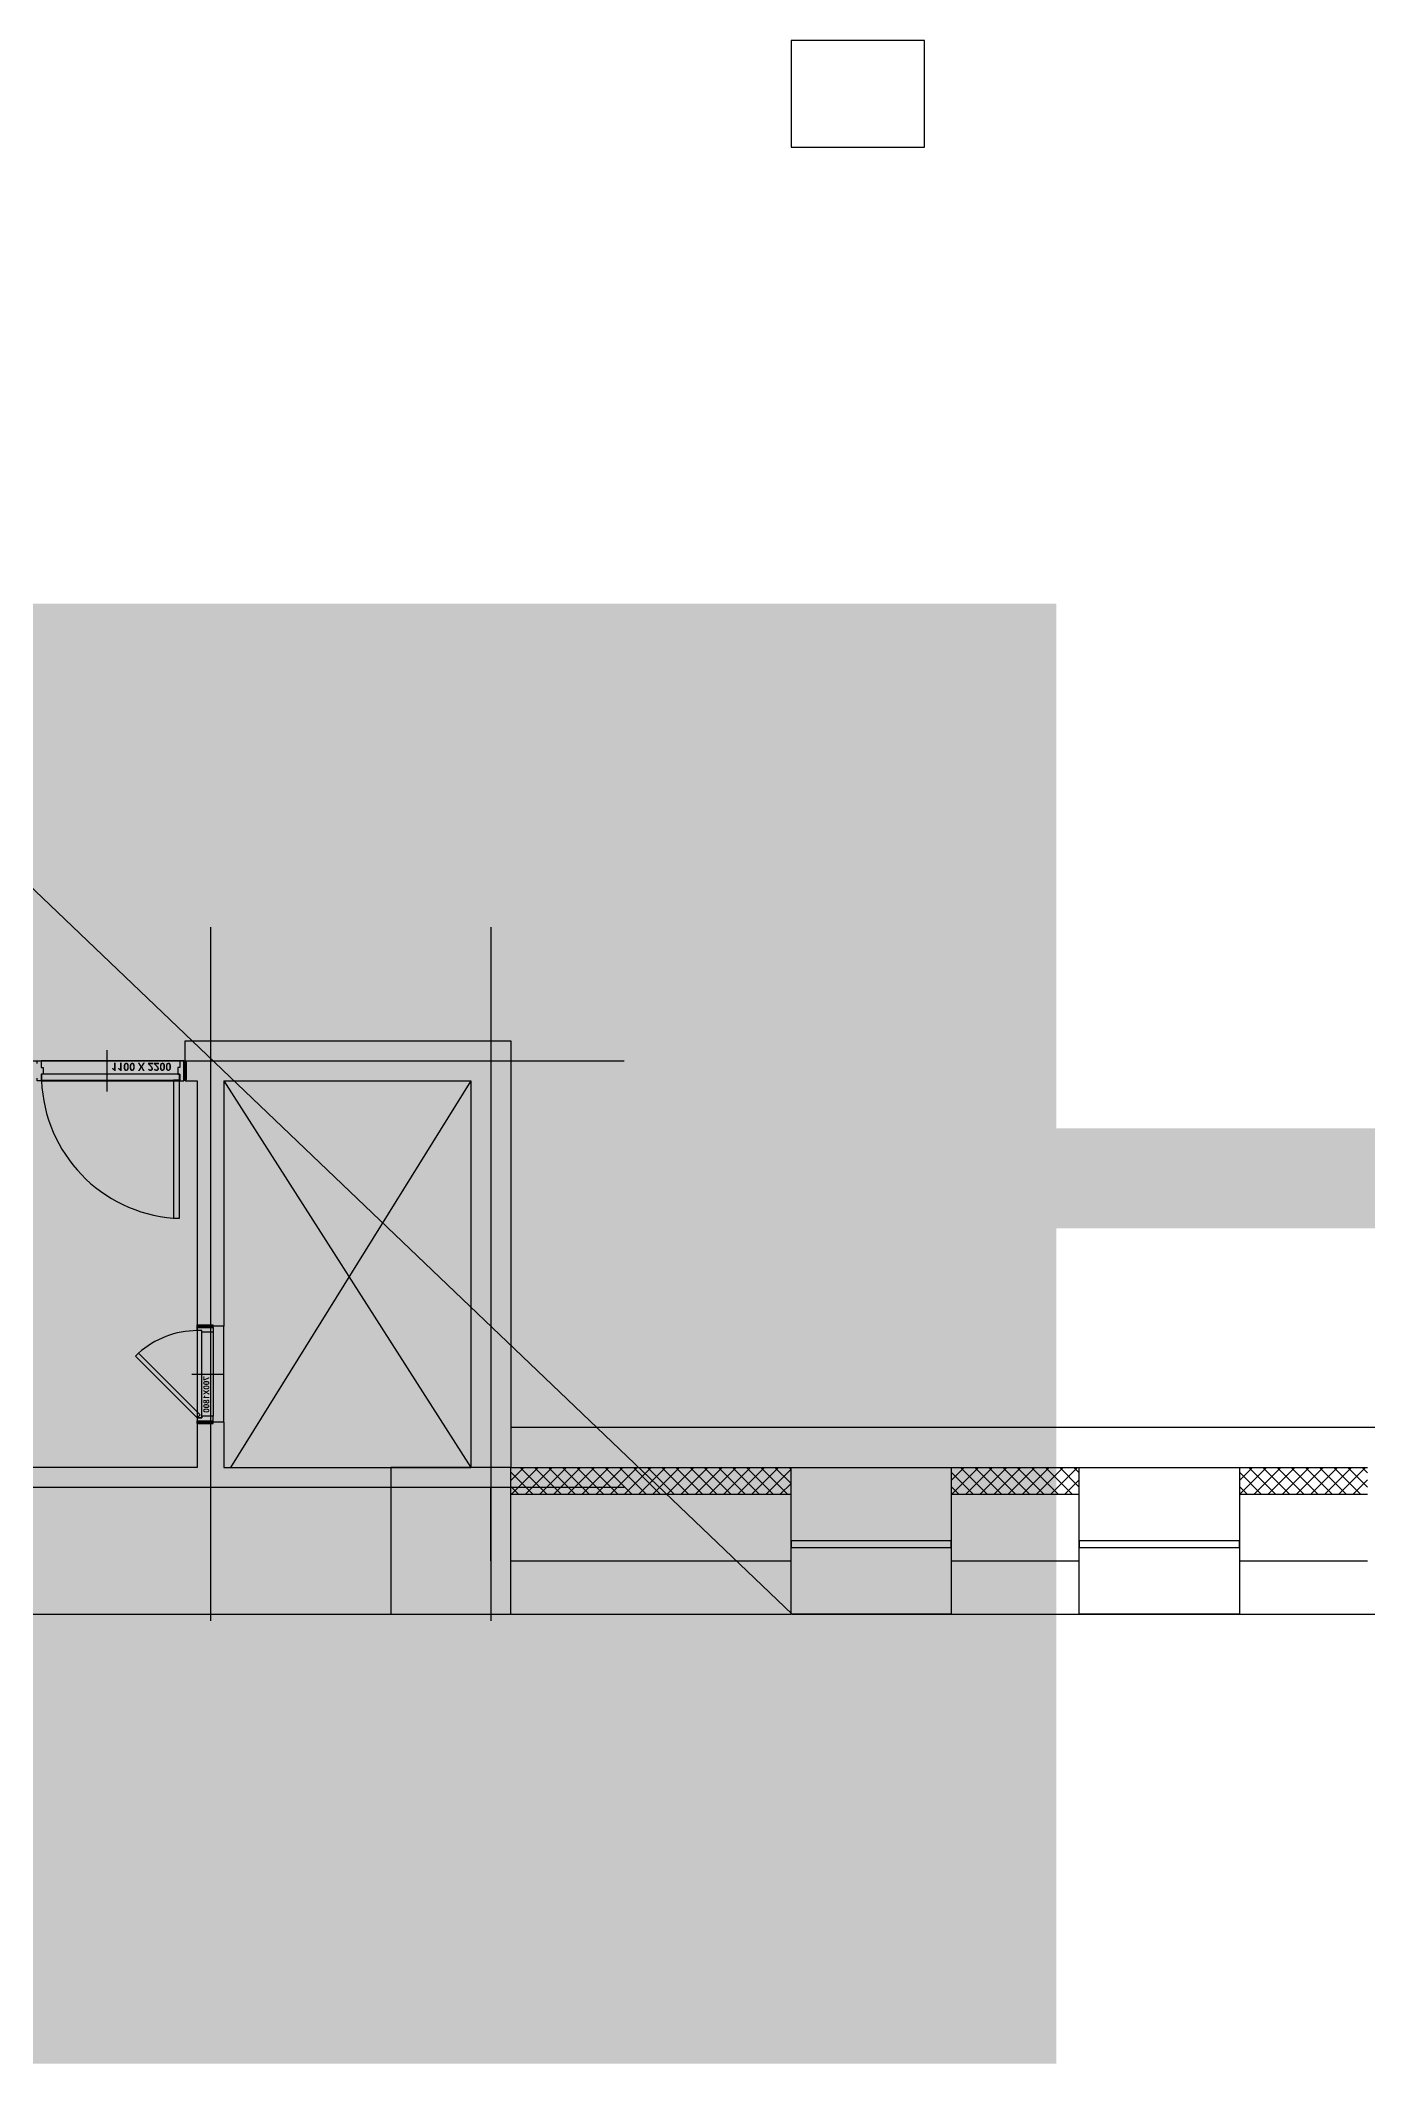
# Model space of a CAD drawing. Header units: millimetres. Extents: x 0 to 356400, y 0 to 68257.
# Drawn here: x 153949 to 154347, y 2567 to 3174 of the extents above; entities that cross this region are included whole.
import ezdxf
from ezdxf.enums import TextEntityAlignment as Align

# ---------------------------------------------------------------- set-up
doc = ezdxf.new("R2010")
doc.units = ezdxf.units.MM
doc.header["$LTSCALE"] = 75
doc.layers.add('8', color=8, linetype='Continuous')
doc.layers.add('AA-XXXX-TXT1', color=2, linetype='Continuous')
doc.styles.add('SHP-나눔bo', font='')
doc.styles.get('SHP-나눔bo').set_extended_font_data('NanumGothic', bold=True)

# ---------------------------------------------------------------- blocks, each defined once
blk = doc.blocks.new('G$C7369CDF7')
at = {"layer": '8'}
for p, q in [((116630, 11558), (116630, 85650)), ((115230, 34650), (115230, 9450)), ((115530, 14910), (115530, 15870)), ((115730, 14910), (115730, 15870)), ((116230, 14910), (116230, 15870)), ((116630, 14910), (116630, 15870)), ((115530, 13710), (115530, 14910)), ((115530, 14910), (116630, 14910)), ((116130, 14910), (116080, 14910)), ((116080, 14910), (116080, 13710)), ((116130, 13710), (116130, 14910)), ((116630, 14910), (116630, 13710)), ((115530, 12750), (115530, 13710)), ((116630, 13710), (115530, 13710)), ((115730, 12750), (115730, 13710)), ((116080, 13710), (116130, 13710)), ((116230, 12750), (116230, 13710)), ((116630, 12750), (116630, 13710)), ((115530, 11550), (115530, 12750)), ((115530, 12750), (116630, 12750)), ((116130, 12750), (116080, 12750)), ((116080, 12750), (116080, 11550)), ((116130, 11550), (116130, 12750)), ((116630, 12750), (116630, 11550)), ((105630, 12550), (104830, 12550)), ((104830, 12550), (104830, 11550)), ((105630, 11550), (105630, 12550)), ((104830, 11550), (105630, 11550)), ((105630, 50), (116630, 11558)), ((115530, 9450), (115530, 11550)), ((116630, 11550), (115530, 11550)), ((115730, 9450), (115730, 11550)), ((116080, 11550), (116130, 11550)), ((116230, 9450), (116230, 11550)), ((116630, 9450), (116630, 11550)), ((112480, 0), (112480, 10300)), ((115680, 10300), (115680, 0)), ((112330, 7010), (112330, 9450)), ((112330, 9450), (115530, 9450)), ((116630, 9450), (115530, 9450)), ((115530, 9450), (115530, 8550)), ((116630, 8550), (116630, 9450)), ((111480, 9300), (116680, 9300)), ((116230, 9300), (115680, 9300)), ((112630, 7300), (115530, 9150)), ((112630, 9150), (115530, 7350)), ((112630, 7300), (112630, 9150)), ((112630, 9150), (115530, 9150)), ((115530, 7300), (115530, 9150)), ((115530, 8550), (116630, 8550)), ((116630, 5200), (116630, 8550)), ((112630, 7300), (114470, 7300)), ((114470, 7300), (114470, 7100)), ((115190, 7300), (114470, 7300)), ((114830, 7060), (114830, 7298)), ((115190, 7300), (115530, 7300)), ((115190, 7300), (115190, 7100)), ((111480, 7200), (116680, 7200)), ((114460, 7100), (114460, 7220)), ((114480, 7220), (114460, 7220)), ((114480, 7200), (114460, 7200)), ((114470, 7100), (114470, 7220)), ((114480, 7110), (114480, 7220)), ((114480, 7220), (114515, 7220)), ((114480, 7100), (114480, 7220)), ((114498, 7220), (115145, 7220)), ((114515, 7135), (114504, 7135)), ((114504, 7135), (114504, 7100)), ((114515, 7220), (114515, 7135)), ((115180, 7220), (115145, 7220)), ((115145, 7220), (115145, 7135)), ((115145, 7135), (115157, 7135)), ((115157, 7135), (115157, 7100)), ((115180, 7100), (115180, 7220)), ((115180, 7100), (115180, 7220)), ((115200, 7220), (115180, 7220)), ((115200, 7200), (115180, 7200)), ((115190, 7100), (115190, 7220)), ((115200, 7100), (115200, 7220)), ((112630, 7010), (112330, 7010)), ((112620, 7020), (112490, 7020)), ((112490, 7000), (112490, 7020)), ((112620, 7010), (112490, 7010)), ((112620, 7000), (112490, 7000)), ((112510, 7000), (112510, 7020)), ((112600, 7000), (112600, 7020)), ((112620, 7000), (112620, 7020)), ((112630, 7010), (112630, 7100)), ((112630, 7100), (115530, 7100)), ((114480, 7110), (114460, 7110)), ((114480, 7100), (114460, 7100)), ((114504, 7100), (114480, 7100)), ((114672, 6659), (115135, 7122)), ((114695, 6638), (115157, 7100)), ((115157, 7100), (115135, 7122)), ((115157, 7100), (115180, 7100)), ((115200, 7110), (115180, 7110)), ((115200, 7100), (115180, 7100)), ((115530, 7100), (115530, 1150)), ((112480, 6970), (112480, 5930)), ((112630, 5930), (112630, 6970)), ((112710, 6425), (112400, 6425))]:
    blk.add_line(p, q, dxfattribs=at)
at = {"layer": '8', "transparency": 33554687}
for p, q in [((115530, 15829), (115571, 15870)), ((115530, 15723), (115678, 15870)), ((115730, 15656), (115530, 15856)), ((115530, 15617), (115730, 15817)), ((115730, 15762), (115623, 15870)), ((115730, 15868), (115729, 15870)), ((115730, 15550), (115530, 15750)), ((115530, 15511), (115730, 15711)), ((115730, 15444), (115530, 15644)), ((115530, 15405), (115730, 15605)), ((115730, 15338), (115530, 15538)), ((115530, 15298), (115730, 15498)), ((115730, 15232), (115530, 15432)), ((115530, 15192), (115730, 15392)), ((115730, 15126), (115530, 15326)), ((115530, 15086), (115730, 15286)), ((115730, 15020), (115530, 15220)), ((115530, 14980), (115730, 15180)), ((115730, 14914), (115530, 15114)), ((115566, 14910), (115730, 15074)), ((115628, 14910), (115530, 15008)), ((115672, 14910), (115730, 14968)), ((115530, 13669), (115571, 13710)), ((115530, 13563), (115678, 13710)), ((115730, 13496), (115530, 13696)), ((115530, 13457), (115730, 13657)), ((115730, 13602), (115623, 13710)), ((115730, 13708), (115729, 13710)), ((115730, 13390), (115530, 13590)), ((115530, 13351), (115730, 13551)), ((115730, 13284), (115530, 13484)), ((115530, 13245), (115730, 13445)), ((115730, 13178), (115530, 13378)), ((115530, 13138), (115730, 13338)), ((115730, 13072), (115530, 13272)), ((115530, 13032), (115730, 13232)), ((115730, 12966), (115530, 13166)), ((115530, 12926), (115730, 13126)), ((115730, 12860), (115530, 13060)), ((115530, 12820), (115730, 13020)), ((115730, 12754), (115530, 12954)), ((115566, 12750), (115730, 12914)), ((115628, 12750), (115530, 12848)), ((115672, 12750), (115730, 12808)), ((115530, 11536), (115545, 11550)), ((115530, 11429), (115651, 11550)), ((115730, 11363), (115543, 11550)), ((115730, 11469), (115649, 11550)), ((115530, 11323), (115730, 11523)), ((115730, 11257), (115530, 11457)), ((115530, 11217), (115730, 11417)), ((115730, 11151), (115530, 11351)), ((115530, 11111), (115730, 11311)), ((115730, 11045), (115530, 11245)), ((115530, 11005), (115730, 11205)), ((115730, 10939), (115530, 11139)), ((115530, 10899), (115730, 11099)), ((115730, 10833), (115530, 11033)), ((115530, 10793), (115730, 10993)), ((115730, 10727), (115530, 10927)), ((115530, 10687), (115730, 10887)), ((115730, 10621), (115530, 10821)), ((115530, 10581), (115730, 10781)), ((115730, 10515), (115530, 10715)), ((115530, 10475), (115730, 10675)), ((115730, 10408), (115530, 10608)), ((115530, 10369), (115730, 10569)), ((115730, 10302), (115530, 10502)), ((115530, 10263), (115730, 10463)), ((115730, 10196), (115530, 10396)), ((115530, 10157), (115730, 10357)), ((115730, 10090), (115530, 10290)), ((115530, 10051), (115730, 10251)), ((115730, 9984), (115530, 10184)), ((115530, 9945), (115730, 10145)), ((115730, 9878), (115530, 10078)), ((115530, 9838), (115730, 10038)), ((115730, 9772), (115530, 9972)), ((115530, 9732), (115730, 9932)), ((115730, 9666), (115530, 9866)), ((115530, 9626), (115730, 9826)), ((115730, 9560), (115530, 9760)), ((115530, 9520), (115730, 9720)), ((115730, 9454), (115530, 9654)), ((115566, 9450), (115730, 9614)), ((115628, 9450), (115530, 9548)), ((115672, 9450), (115730, 9508))]:
    blk.add_line(p, q, dxfattribs=at)
at = {"layer": '8'}
for points in [[(115157, 7100), (115157, 7135), (114504, 7135), (114504, 7100)], [(112582, 6967), (112582, 5933), (112627, 5933), (112627, 6967)], [(113661, 6967), (112627, 6967), (112627, 6922), (113661, 6922)]]:
    blk.add_lwpolyline(points, close=True, dxfattribs=at)
for points in [[(112500, 7000), (112480, 7000), (112480, 6970), (112530, 6970), (112530, 6955), (112580, 6955), (112580, 6970), (112630, 6970), (112630, 7000), (112610, 7000)], [(114695, 6638), (114672, 6659)], [(112500, 5900), (112480, 5900), (112480, 5930), (112530, 5930), (112530, 5945), (112580, 5945), (112580, 5930), (112630, 5930), (112630, 5900), (112610, 5900)]]:
    blk.add_lwpolyline(points, dxfattribs=at)
for centre, radius, start, end in [((115172, 7103), 668, 180.2345, 221.6084), ((112589, 7007), 1075, 272.1965, 355.4701)]:
    blk.add_arc(centre, radius, start, end, dxfattribs=at)
at = {"layer": '8', "style": 'SHP-나눔bo', "text_generation_flag": 4}
blk.add_text('700X1800', height=45, dxfattribs=at).set_placement((114983, 7190), align=Align.CENTER)
blk.add_text('1100 X 2200', height=60, rotation=90, dxfattribs=at).set_placement((112496, 6681), align=Align.CENTER)

msp = doc.modelspace()

# ---------------------------------------------------------------- hatches: boundary and pattern name
at = {"transparency": 33554687}
h = msp.add_hatch(color=254, dxfattribs=at)
h.dxf.hatch_style = 1
h.paths.add_polyline_path([(154228.71, 2592.12), (153612.91, 2592.12), (153612.91, 2979.93), (154228.71, 2979.93)])

# ---------------------------------------------------------------- linework, layer by layer
at = {"const_width": 50}
msp.add_lwpolyline([(154228.71, 2592.12), (153612.91, 2592.12), (153612.91, 2979.93), (154228.71, 2979.93)], close=True, dxfattribs=at)
at = {"layer": 'AA-XXXX-TXT1', "const_width": 30}
msp.add_lwpolyline([(154388.95, 2739.39), (154388.95, 2832.58), (153454.39, 2832.58), (153454.39, 2739.39)], dxfattribs=at)

# ---------------------------------------------------------------- block references
at = {"xscale": 0.04000000000000001, "yscale": 0.04000000000000001, "zscale": 0.04000000000000001, "rotation": 270}
msp.add_blockref('G$C7369CDF7', (153712.17, 7367.09), dxfattribs=at)

doc.saveas('drawing.dxf')
